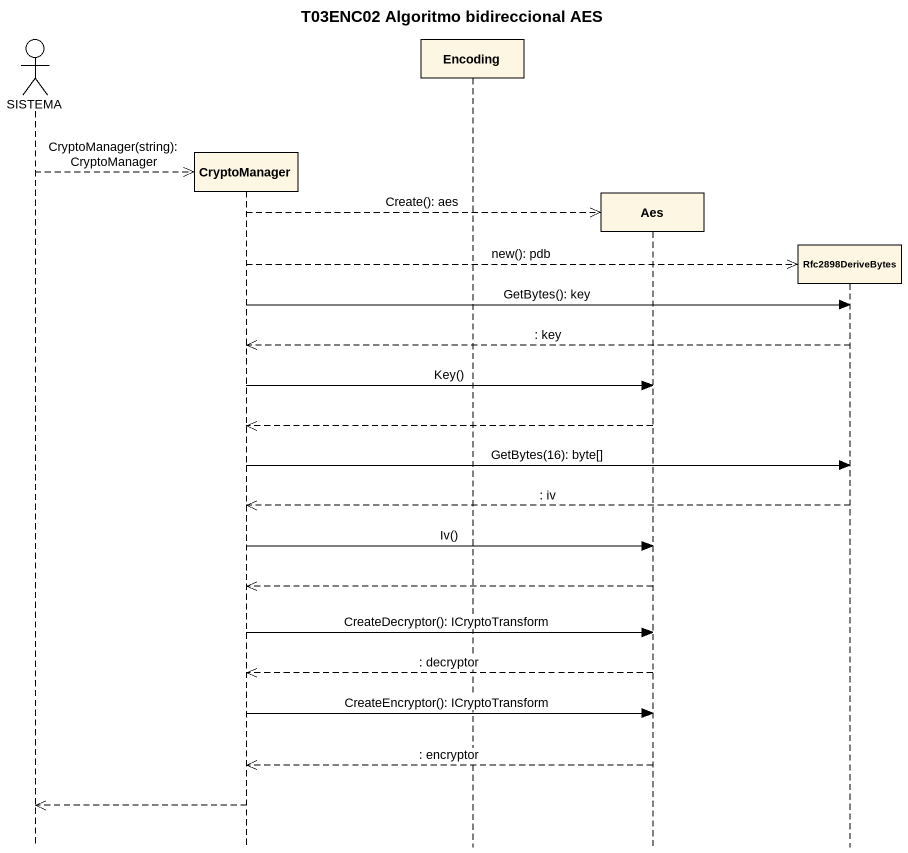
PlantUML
@startuml
title T03ENC02 Algoritmo bidireccional AES
hide footbox
actor SISTEMA
participant CryptoManager
participant Encoding
participant Aes
participant Rfc2898DeriveBytes

SISTEMA -->> CryptoManager ** : CryptoManager(string): CryptoManager
CryptoManager -->> Aes ** : Create(): aes
CryptoManager -->> Rfc2898DeriveBytes ** : new(): pdb
CryptoManager -> Rfc2898DeriveBytes : GetBytes(): key
Rfc2898DeriveBytes -->> CryptoManager : : key
CryptoManager -> Aes : Key()
Aes -->> CryptoManager
CryptoManager -> Rfc2898DeriveBytes : GetBytes(16): byte[]
Rfc2898DeriveBytes -->> CryptoManager : : iv
CryptoManager -> Aes : Iv()
Aes -->> CryptoManager
CryptoManager -> Aes : CreateDecryptor(): ICryptoTransform
Aes -->> CryptoManager : : decryptor
CryptoManager -> Aes : CreateEncryptor(): ICryptoTransform
Aes -->> CryptoManager : : encryptor
CryptoManager -->> SISTEMA
@enduml
